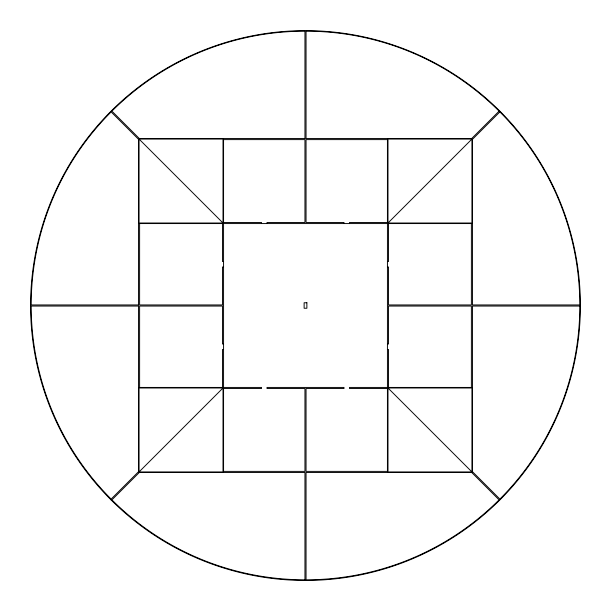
<?xml version="1.0" encoding="UTF-8"?>
<svg xmlns="http://www.w3.org/2000/svg" width="611" height="611" viewBox="0 0 611 611"><rect width="100%" height="100%" fill="white"/><g stroke="black" fill="none" stroke-linecap="round" stroke-linejoin="round"><path stroke-width="0.92" d="M139.064 471.936L223.015 387.985L223.015 471.936L139.064 471.936L139.064 387.985L223.015 387.985M387.985 223.015L471.936 139.064L471.936 223.015L387.985 223.015L387.985 139.064L471.936 139.064M139.064 139.064L223.015 139.064L223.015 223.015L139.064 223.015L139.064 139.064L223.015 223.015M223.565 261.508L222.465 261.508L222.465 223.565L139.614 223.565L139.614 304.95L222.465 304.95L222.465 267.007L223.565 267.007M387.435 261.508L388.535 261.508L388.535 223.565L471.387 223.565L471.387 304.95L388.535 304.95L388.535 267.007L387.435 267.007M223.565 343.993L222.465 343.993L222.465 306.05L139.614 306.05L139.614 387.435L222.465 387.435L222.465 349.492L223.565 349.492M387.435 343.993L388.535 343.993L388.535 306.05L471.387 306.05L471.387 387.435L388.535 387.435L388.535 349.492L387.435 349.492M387.985 387.985L471.936 387.985L471.936 471.936L387.985 471.936L387.985 387.985L471.936 471.936M305.5 580.45L304.95 580.381L304.95 472.486L139.293 472.486L111.912 499.867A273.331 273.331 0 0 0 304.95 579.824M349.492 223.565L349.492 222.465L387.435 222.465L387.435 139.614L306.05 139.614L306.05 222.465L343.993 222.465L343.993 223.565M267.007 223.565L267.007 222.465L304.95 222.465L304.95 139.614L223.565 139.614L223.565 222.465L261.508 222.465L261.508 223.565M138.514 471.707L111.133 499.088A273.331 273.331 0 0 1 31.176 306.05L138.514 306.05L138.514 471.707M499.088 111.133L471.707 138.514L306.05 138.514L306.05 31.176A273.331 273.331 0 0 1 499.088 111.133M499.867 111.912L472.486 139.293L472.486 304.95L579.824 304.95A273.331 273.331 0 0 0 499.867 111.912M304.95 138.514L139.293 138.514L111.912 111.133A273.331 273.331 0 0 1 304.95 31.176L304.95 138.514M387.435 223.565L223.565 223.565L223.565 387.435L261.508 387.435L261.508 388.535L223.565 388.535L223.565 471.387L304.95 471.387L304.95 388.535L267.007 388.535L267.007 387.435L343.993 387.435L343.993 388.535L306.05 388.535L306.05 471.387L387.435 471.387L387.435 388.535L349.492 388.535L349.492 387.435L387.435 387.435L387.435 223.565M306.875 302.75L304.125 302.75L304.125 308.25L306.875 308.25L306.875 302.75M138.514 304.95L31.176 304.95A273.331 273.331 0 0 1 111.133 111.912L138.514 139.293L138.514 304.95M579.824 306.05L472.486 306.05L472.486 471.707L499.867 499.088A273.331 273.331 0 0 0 579.824 306.05M471.707 472.486L306.05 472.486L306.05 579.824A273.331 273.331 0 0 0 499.088 499.867L471.707 472.486M111.126 499.958A274.904 274.904 0 0 0 571.033 376.651A274.904 274.904 0 0 0 234.288 40.02A274.904 274.904 0 0 0 111.126 499.958"/></g></svg>
